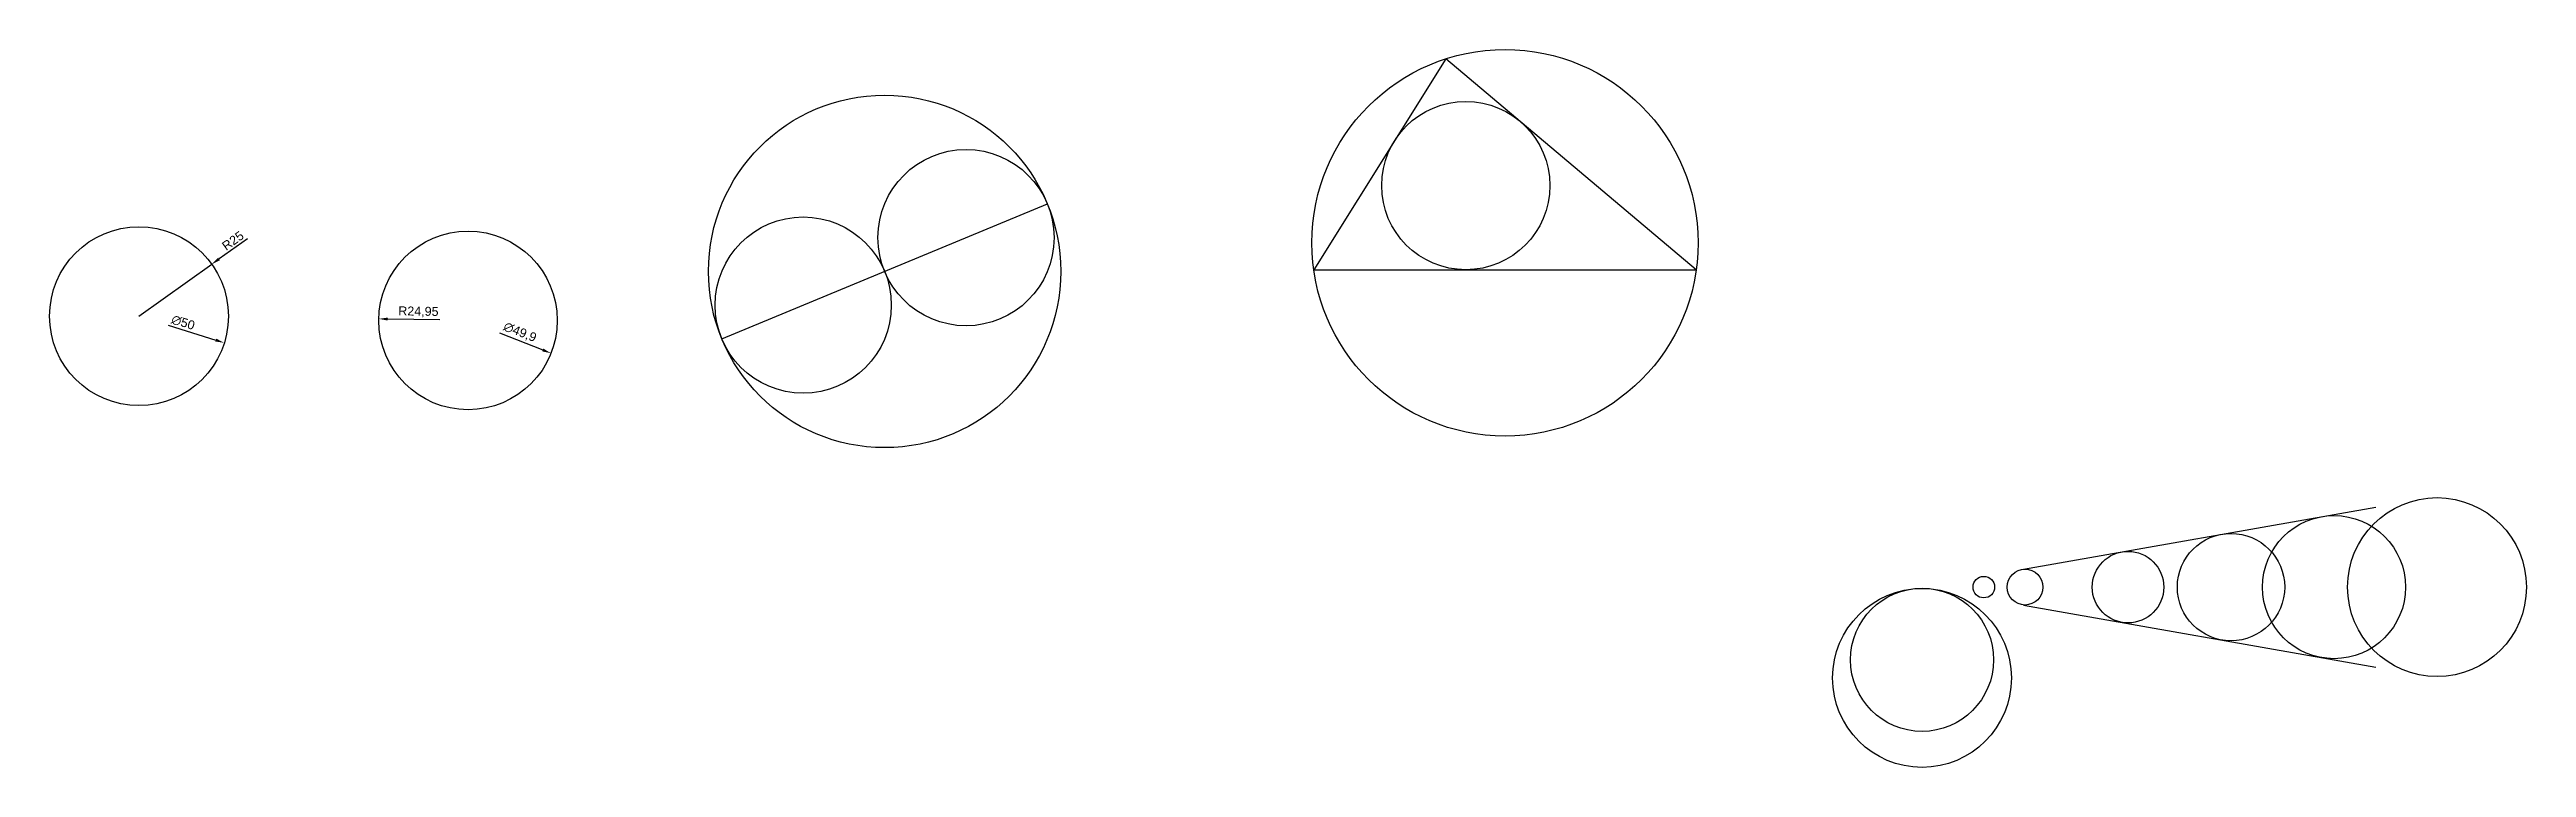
# Model space of a CAD drawing. Header units: millimetres. Extents: x 113 to 805, y 57 to 257.
import ezdxf

# ---------------------------------------------------------------- set-up
doc = ezdxf.new("R2010")
doc.units = ezdxf.units.MM
doc.styles.get("Standard").update_dxf_attribs({"font": 'arial.ttf'})
doc.dimstyles.new('ISO-25', dxfattribs={"dimtxt": 2.5, "dimasz": 2.5, "dimexe": 1.25, "dimexo": 0.625, "dimtad": 1, "dimtxsty": 'Standard', "dimcen": 2.5, "dimadec": 0, "dimazin": 0, "dimtfac": 1, "dimtmove": 0, "dimatfit": 3, "dimfxl": 1, "dimarcsym": 0})

# ---------------------------------------------------------------- blocks, each defined once
blk = doc.blocks.new('*D1')
at = {"color": 0, "lineweight": -2, "transparency": 16777216}
for p, q in [((168.16, 204.61), (160.23, 198.95)), ((137.85, 182.97), (158.2, 197.49))]:
    blk.add_line(p, q, dxfattribs=at)
at = {"color": 0, "transparency": 16777216}
blk.add_solid([(159.99, 199.29), (160.48, 198.61), (158.2, 197.49)], dxfattribs=at)
at = {"layer": 'Defpoints', "color": 0, "transparency": 16777216}
for p in [(158.2, 197.49), (137.85, 182.97)]:
    blk.add_point(p, dxfattribs=at)
at = {"color": 0, "transparency": 16777216, "insert": (164.11, 204.05), "char_height": 2.5, "attachment_point": 5, "rotation": 35.52096}
blk.add_mtext('R25', dxfattribs=at)
blk = doc.blocks.new('*D2')
at = {"color": 0, "lineweight": -2, "transparency": 16777216}
blk.add_line((146, 180.43), (159.33, 176.27), dxfattribs=at)
at = {"color": 0, "transparency": 16777216}
blk.add_solid([(159.46, 176.67), (159.21, 175.88), (161.72, 175.53)], dxfattribs=at)
at = {"layer": 'Defpoints', "color": 0, "transparency": 16777216}
for p in [(113.98, 190.41), (161.72, 175.53)]:
    blk.add_point(p, dxfattribs=at)
at = {"color": 0, "transparency": 16777216, "insert": (150.19, 181.19), "char_height": 2.5, "attachment_point": 5, "rotation": 342.68668}
blk.add_mtext('∅50', dxfattribs=at)
blk = doc.blocks.new('*D4')
at = {"color": 0, "lineweight": -2, "transparency": 16777216}
blk.add_line((238.65, 178.29), (250.72, 173.53), dxfattribs=at)
at = {"color": 0, "transparency": 16777216}
blk.add_solid([(250.87, 173.92), (250.56, 173.14), (253.04, 172.61)], dxfattribs=at)
at = {"layer": 'Defpoints', "color": 0, "transparency": 16777216}
for p in [(206.63, 190.94), (253.04, 172.61)]:
    blk.add_point(p, dxfattribs=at)
at = {"color": 0, "transparency": 16777216, "insert": (244.32, 178.39), "char_height": 2.5, "attachment_point": 5, "rotation": 338.45336}
blk.add_mtext('∅49,9', dxfattribs=at)
blk = doc.blocks.new('*D5')
at = {"color": 0, "lineweight": -2, "transparency": 16777216}
blk.add_line((221.99, 181.91), (207.39, 182.16), dxfattribs=at)
at = {"color": 0, "transparency": 16777216}
blk.add_solid([(207.4, 182.58), (207.38, 181.75), (204.89, 182.21)], dxfattribs=at)
at = {"layer": 'Defpoints', "color": 0, "transparency": 16777216}
for p in [(204.89, 182.21), (229.84, 181.78)]:
    blk.add_point(p, dxfattribs=at)
at = {"color": 0, "transparency": 16777216, "insert": (215.97, 184.14), "char_height": 2.5, "attachment_point": 5, "rotation": 359.01277}
blk.add_mtext('R24,95', dxfattribs=at)

msp = doc.modelspace()

# ---------------------------------------------------------------- linework, layer by layer
for p, q in [((503.218, 254.882), (466.255, 195.942)), ((573.194, 195.942), (503.218, 254.882)), ((300.795, 176.634), (391.797, 214.328)), ((466.255, 195.942), (573.194, 195.942)), ((664.657, 112.253), (763.138, 129.618)), ((664.657, 102.253), (763.138, 84.888))]:
    msp.add_line(p, q)
for centre, radius in [((519.725, 203.47), 53.997), ((346.296, 195.481), 49.25), ((508.765, 219.46), 23.519), ((369.046, 204.904), 24.625), ((137.851, 182.97), 25), ((323.546, 186.057), 24.625), ((229.836, 181.777), 24.95), ((780.27, 107.253), 25), ((751.476, 107.253), 20), ((722.682, 107.253), 15), ((665.095, 107.253), 5), ((693.888, 107.253), 10), ((636.301, 81.867), 25), ((636.301, 86.945), 20), ((653.577, 107.253), 3)]:
    msp.add_circle(centre, radius)

# ---------------------------------------------------------------- dimensions: what is measured, and where the dimension line sits
dim = msp.add_radius_dim(center=(137.851, 182.97), mpoint=(158.199, 197.495), dimstyle='ISO-25')
dim.commit()
dim.dimension.update_dxf_attribs({"geometry": '*D1', "text_midpoint": (164.111, 204.051)})
for p1, p2, picture, middle in [((113.984, 190.41), (161.718, 175.53), '*D2', (149.602, 179.307)), ((206.63, 190.94), (253.043, 172.613), '*D4', (243.523, 176.372))]:
    dim = msp.add_diameter_dim_2p(p1=p1, p2=p2, dimstyle='ISO-25')
    dim.commit()
    dim.dimension.update_dxf_attribs({"geometry": picture, "text_midpoint": middle, "dimtype": 163})
dim = msp.add_radius_dim(center=(229.836, 181.777), mpoint=(204.89, 182.206), dimstyle='ISO-25')
dim.commit()
dim.dimension.update_dxf_attribs({"geometry": '*D5', "text_midpoint": (215.937, 182.016), "dimtype": 164})

doc.saveas('drawing.dxf')
